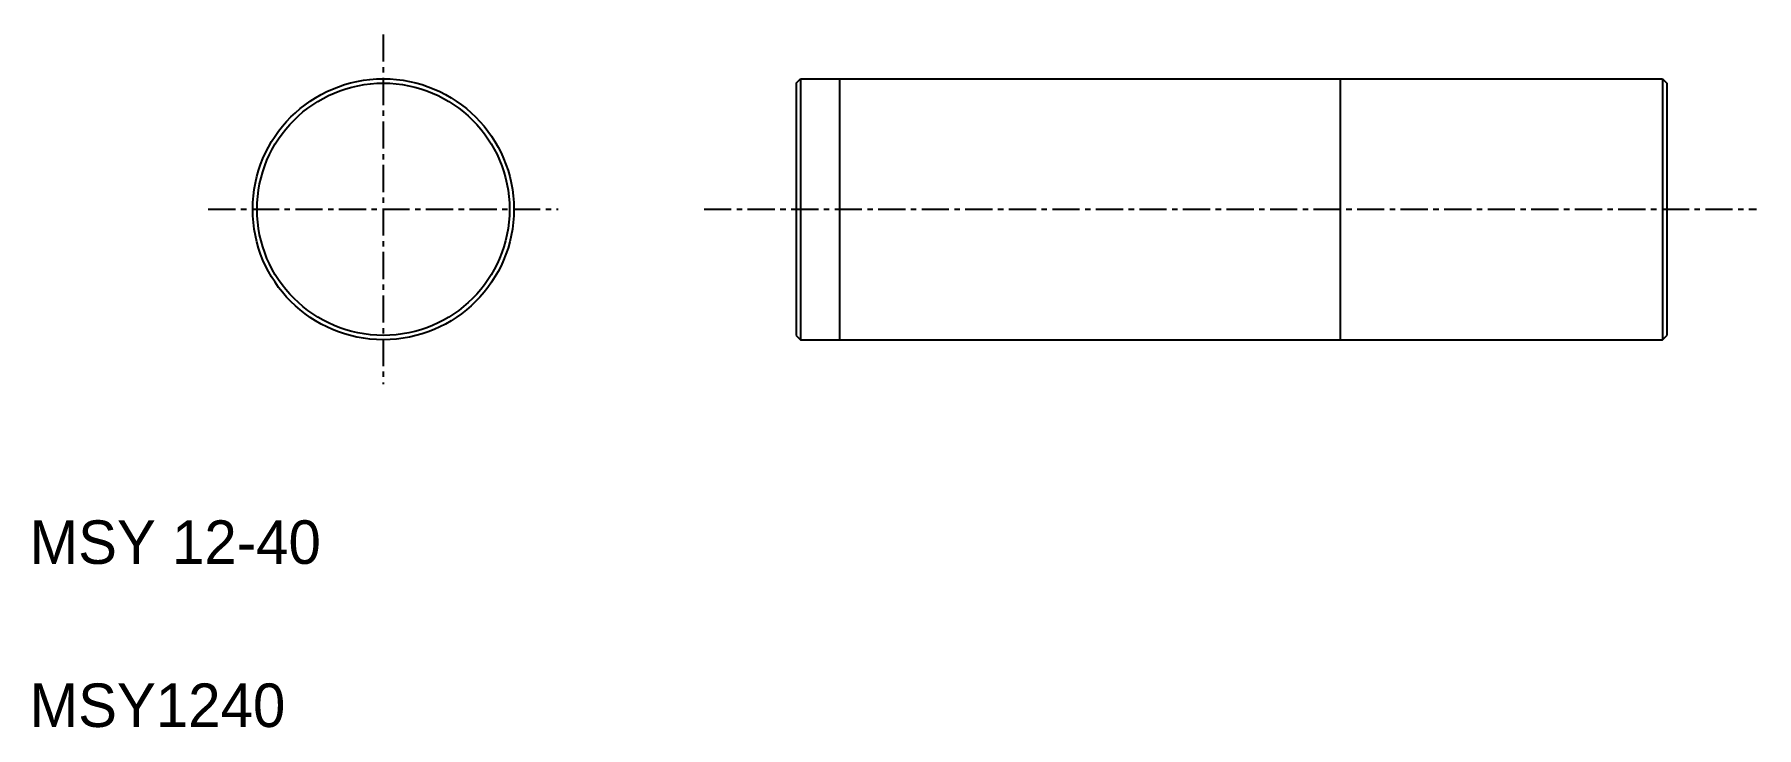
# Model space of a CAD drawing. Extents: x 5.2 to 84.3, y 5 to 36.8.
import ezdxf

# ---------------------------------------------------------------- set-up
doc = ezdxf.new("R2010")
doc.units = 0
doc.linetypes.add('CENTER', pattern=[2, 1.25, -0.25, 0.25, -0.25])
doc.layers.get('0').update_dxf_attribs({"linetype": 'CONTINUOUS'})
doc.layers.add('CENTER', color=1, linetype='CENTER')

msp = doc.modelspace()

# ---------------------------------------------------------------- linework, layer by layer
at = {"color": 7, "linetype": 'CONTINUOUS'}
for p, q in [((40.209, 34.605), (40.409, 34.805)), ((40.209, 34.605), (40.209, 23.005)), ((40.409, 34.805), (80.009, 34.805)), ((40.409, 34.805), (40.409, 22.805)), ((80.009, 34.805), (80.009, 22.805)), ((80.009, 34.805), (80.209, 34.605)), ((80.209, 34.605), (80.209, 23.005)), ((40.209, 23.005), (40.409, 22.805)), ((80.009, 22.805), (80.209, 23.005)), ((40.409, 22.805), (80.009, 22.805))]:
    msp.add_line(p, q, dxfattribs=at)
at = {"color": 3, "linetype": 'CONTINUOUS'}
for p, q in [((42.209, 34.805), (42.209, 22.805)), ((65.209, 34.805), (65.209, 22.805))]:
    msp.add_line(p, q, dxfattribs=at)
at = {"color": 7, "linetype": 'CONTINUOUS'}
for radius in [6, 5.8]:
    msp.add_circle((21.246, 28.805), radius, dxfattribs=at)
at = {"layer": 'CENTER', "color": 1, "linetype": 'CENTER'}
for p, q in [((21.246, 36.845), (21.246, 20.765)), ((13.206, 28.805), (29.286, 28.805)), ((35.983, 28.805), (84.333, 28.805))]:
    msp.add_line(p, q, dxfattribs=at)

# ---------------------------------------------------------------- texts
at = {"color": 7, "linetype": 'CONTINUOUS'}
for s, p in [('MSY 12-40', (5, 12.5)), ('MSY1240', (5, 5))]:
    msp.add_text(s, height=2, dxfattribs=at).set_placement(p)

doc.saveas('drawing.dxf')
